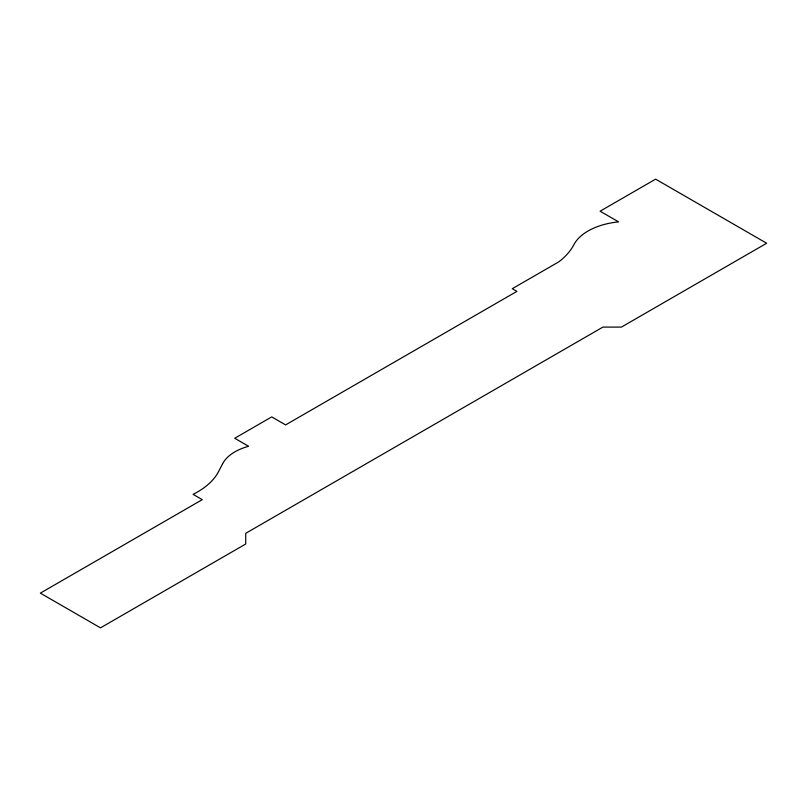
<?xml version="1.0" encoding="UTF-8"?>
<svg xmlns="http://www.w3.org/2000/svg" width="807" height="807" viewBox="0 0 807 807"><rect width="100%" height="100%" fill="white"/><g stroke="black" fill="none" stroke-linecap="round" stroke-linejoin="round"><path stroke-width="1.21" d="M222.611 463.753L218.556 471.601A83.736 48.349 0 0 1 193.085 494.348L202.264 499.654L40.35 593.135L100.492 627.856L245.721 543.999L245.721 533.316L602.91 327.097L621.42 327.097L766.65 243.25L655.627 179.144L600.105 211.202L618.616 221.885A56.571 32.663 0 0 0 573.898 244.662A93.067 53.726 0 0 1 558.666 261.922L512.284 288.694L516.914 291.367L285.607 424.906L271.727 416.896L234.726 438.262L248.596 446.281A48.965 28.265 0 0 0 222.611 463.753"/></g></svg>
